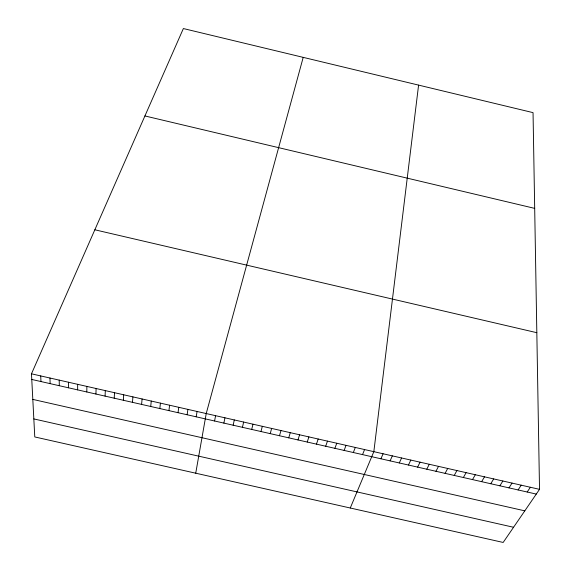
<?xml version="1.0" encoding="UTF-8"?>
<svg xmlns="http://www.w3.org/2000/svg" width="571" height="571" viewBox="0 0 571 571"><rect width="100%" height="100%" fill="white"/><g stroke="black" fill="none" stroke-linecap="round" stroke-linejoin="round"><path stroke-width="0.86" d="M77.635 389.872L77.663 384.326M86.792 391.956L86.885 386.417M95.935 394.033L96.099 388.516M105.085 396.11L105.307 390.607M114.221 398.187L114.514 392.698M123.35 400.264L123.707 394.789M132.479 402.334L132.9 396.881M141.601 404.404L142.086 398.972M150.715 406.481L151.265 401.056M159.823 408.55L160.437 403.147M418.586 85.115L373.834 451.668L350.266 508.012M168.93 410.613L169.608 405.232M178.024 412.683L178.766 407.316M187.117 414.746L187.923 409.393M196.203 416.816L197.074 411.477M195.732 473.202L206.224 413.554L303.208 57.371M214.582 420.991L215.581 415.681M223.875 423.097L224.938 417.808M233.161 425.209L234.288 419.935M242.439 427.315L243.639 422.062M251.711 429.421L252.974 424.189M260.983 431.526L262.31 426.309M270.24 433.632L271.632 428.428M279.497 435.737L280.953 430.548M288.748 437.836L290.268 432.668M297.991 439.941L299.582 434.781M307.234 442.04L308.882 436.901M316.462 444.138L318.175 439.013M325.691 446.229L327.469 441.126M334.913 448.328L336.754 443.239M344.127 450.419L346.033 445.344M353.335 452.51L355.305 447.457M362.535 454.602L364.576 449.563M380.921 458.777L383.091 453.774M31.476 373.819L183.37 28.55L533.043 112.637L539.524 489.34L503.165 542.45L34.774 436.943L31.476 373.819L539.524 489.34M390.107 460.868L392.341 455.872M399.286 462.953L401.584 457.978M408.465 465.037L410.82 460.076M417.629 467.121L420.049 462.175M426.794 469.198L429.278 464.273M435.944 471.282L438.492 466.371M445.095 473.359L447.707 468.463M454.245 475.436L456.914 470.561M463.381 477.513L466.122 472.652M472.517 479.59L475.315 474.744M481.638 481.66L484.508 476.835M490.76 483.737L493.687 478.919M499.875 485.807L502.865 481.01M508.989 487.877L512.037 483.095M518.09 489.947L521.209 485.179M527.19 492.009L530.366 487.263M33.832 418.921L513.557 527.269M31.769 379.458L536.283 494.079M32.811 399.4L524.806 510.845M94.843 229.785L536.826 332.693M144.92 115.949L534.692 208.379M40.727 375.925L40.955 381.542M49.97 378.023L50.134 383.626M59.206 380.129L59.305 385.71M68.441 382.227L68.47 387.795"/></g></svg>
